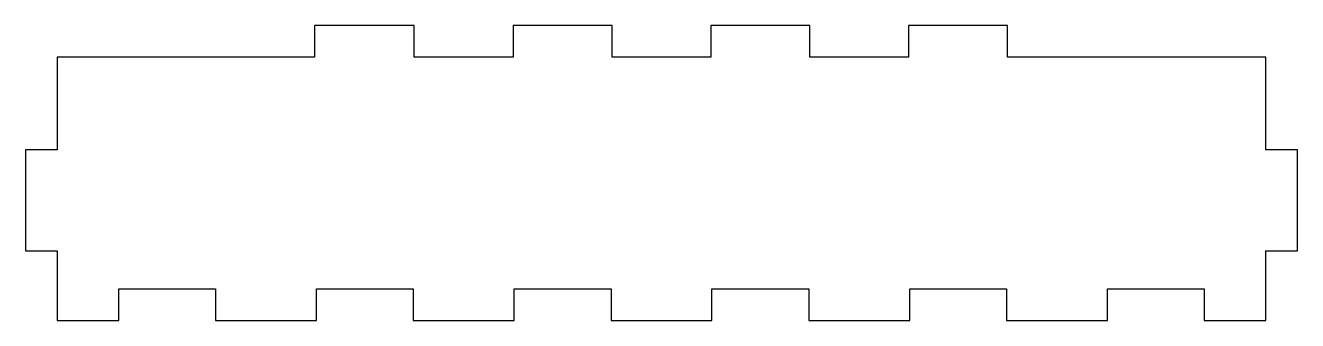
# Model space of a CAD drawing. Header units: millimetres. Extents: x 191 to 312, y -144 to -116.
import ezdxf

# ---------------------------------------------------------------- set-up
doc = ezdxf.new("R2010")
doc.units = ezdxf.units.MM
doc.layers.get('0').update_dxf_attribs({"linetype": 'CONTINUOUS'})

msp = doc.modelspace()

# ---------------------------------------------------------------- linework, layer by layer
msp.add_lwpolyline([(218.66, -118.84), (194.29, -118.84), (194.29, -127.62), (191.29, -127.62), (191.29, -137.19), (194.29, -137.19), (194.29, -143.77), (200.12, -143.77), (200.12, -140.77), (209.29, -140.77), (209.29, -143.77), (218.86, -143.77), (218.86, -140.77), (228.02, -140.77), (228.02, -143.77), (237.59, -143.77), (237.59, -140.77), (246.76, -140.77), (246.76, -143.77), (256.32, -143.77), (256.32, -140.77), (265.49, -140.77), (265.49, -143.77), (275.05, -143.77), (275.05, -140.77), (284.22, -140.77), (284.22, -143.77), (293.79, -143.77), (293.79, -140.77), (302.95, -140.77), (302.95, -143.77), (308.79, -143.77), (308.79, -137.19), (311.79, -137.19), (311.79, -127.62), (308.79, -127.62), (308.79, -118.84), (284.32, -118.84), (284.32, -115.85), (274.95, -115.85), (274.95, -118.84), (265.59, -118.84), (265.59, -115.85), (256.22, -115.85), (256.22, -118.84), (246.86, -118.84), (246.86, -115.85), (237.49, -115.85), (237.49, -118.84), (228.12, -118.84), (228.12, -115.85), (218.66, -115.85)], close=True)

doc.saveas('drawing.dxf')
